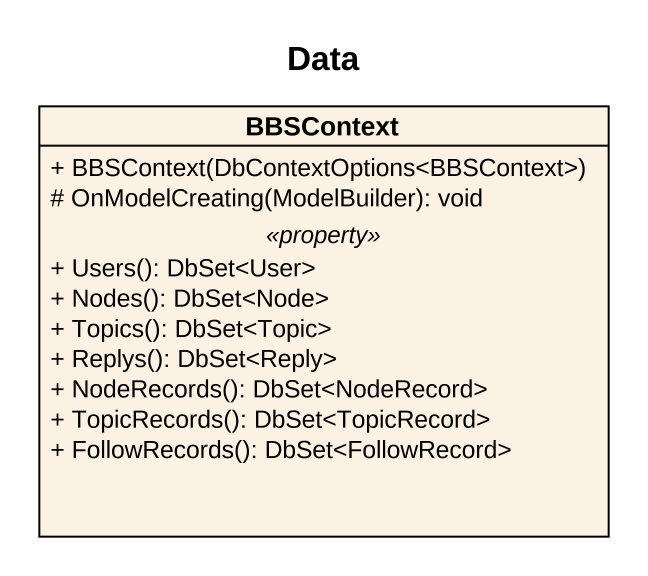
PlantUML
@startuml
title Data
hide circle
hide empty members
skinparam classAttributeIconSize 0
class BBSContext {
  + BBSContext(DbContextOptions<BBSContext>)
  # OnModelCreating(ModelBuilder): void
  .. <<property>> ..
  + Users(): DbSet<User>
  + Nodes(): DbSet<Node>
  + Topics(): DbSet<Topic>
  + Replys(): DbSet<Reply>
  + NodeRecords(): DbSet<NodeRecord>
  + TopicRecords(): DbSet<TopicRecord>
  + FollowRecords(): DbSet<FollowRecord>
}
@enduml
